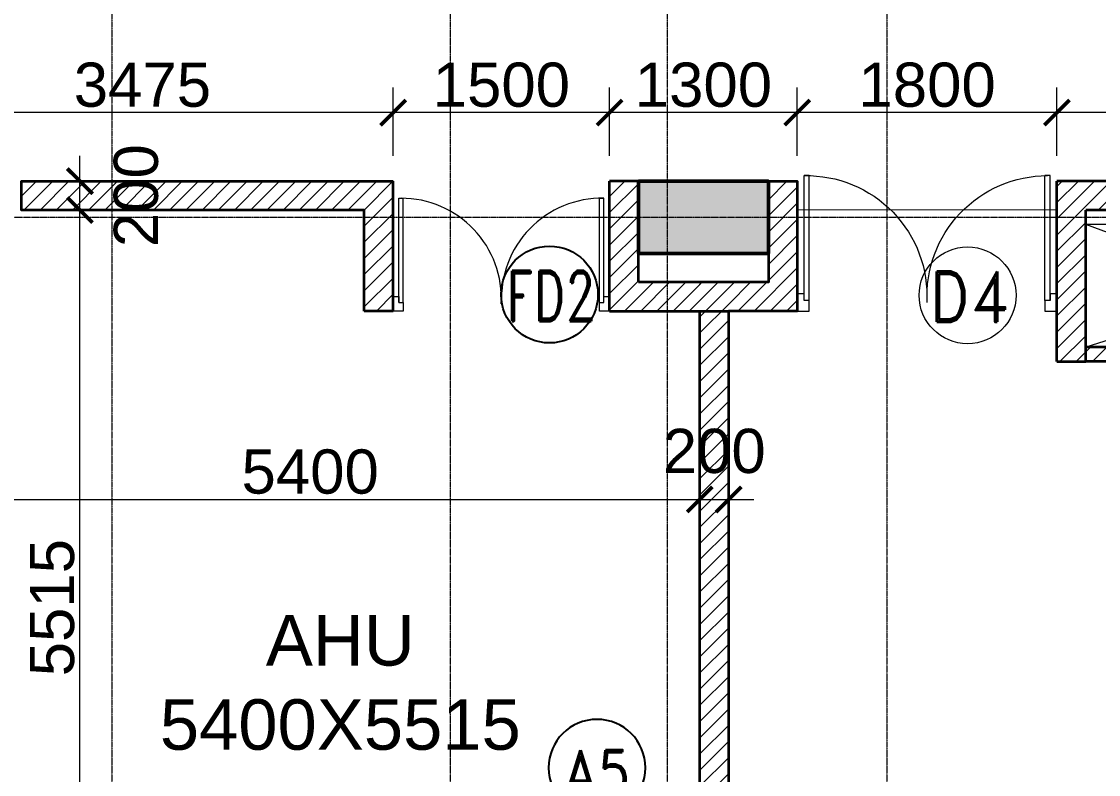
# Model space of a CAD drawing. Header units: millimetres. Extents: x 0 to 147381, y 0 to 170318.
# Drawn here: x 96810 to 104272, y 53175 to 58395 of the extents above; entities that cross this region are included whole.
import ezdxf
from ezdxf.enums import TextEntityAlignment as Align

# ---------------------------------------------------------------- set-up
doc = ezdxf.new("R2010")
doc.units = ezdxf.units.MM
doc.linetypes.add('Center', pattern=[29.999999, 12, -6, 6, -6])
doc.linetypes.add('Grid Line', pattern=[22.225, 12.7, -3.175, 3.175, -3.175])
for name, color, linetype, lineweight in [('A-DOOR', 21, 'Continuous', 9), ('AR_STR', 7, 'Continuous', 15), ('AR_WALL_HATCH', 23, 'Continuous', 5), ('ARCH CUTOUTS', 21, 'Continuous', 13), ('Arch_Cutout_No', 2, 'Continuous', 25), ('Arch_Dim', 7, 'Continuous', 25), ('Arch_DW_No', 5, 'Continuous', 15), ('ARCH_WALL', 1, 'Continuous', 35), ('G-ANNO-TEXT', 231, 'Continuous', 25), ('S-GRID', 8, 'Continuous', 9), ('STR COL.', 1, 'Continuous', 50)]:
    doc.layers.add(name, color=color, linetype=linetype, lineweight=lineweight)
for name, color, linetype, lineweight, true_color in [('ARCH RCC HATCH', 253, 'Center', 9, 0x9c9c9c), ('Arch_FIRE DW_No', 1, 'Continuous', 25, 0xe60000), ('S-COLS_HATCH', 252, 'Continuous', 9, 0x8a8a8a)]:
    doc.layers.add(name, color=color, linetype=linetype, lineweight=lineweight, true_color=true_color)
doc.styles.add('Arial_2', font='arial.ttf', dxfattribs={"height": 472.5})
doc.styles.add('DIM', font='arial.ttf')
doc.styles.add('DIM_100', font='romand.shx', dxfattribs={"width": 0.9})
doc.styles.add('SIZE', font='romans.shx', dxfattribs={"width": 0.75, "height": 200})
doc.dimstyles.new('DIM- 175', dxfattribs={"dimscale": 175, "dimtxt": 1.75, "dimasz": 1, "dimexe": 1, "dimexo": 1, "dimgap": 0.2, "dimtad": 1, "dimdec": 0, "dimrnd": 5, "dimzin": 0, "dimdsep": 46, "dimtxsty": 'DIM', "dimblk": 'ARCHTICK', "dimcen": 0, "dimdle": 1, "dimclrd": 3, "dimclre": 5, "dimclrt": 3, "dimadec": 0, "dimazin": 0, "dimtfac": 1, "dimtdec": 0, "dimtofl": 0, "dimtmove": 2, "dimatfit": 3, "dimfxl": 1, "dimtolj": 1, "dimtzin": 0, "dimlwd": 13, "dimlwe": 15, "dimarcsym": 0})
pattern_1 = [(45, (38875.17, -0.064), (-56.1266, 56.1266), [])]

# ---------------------------------------------------------------- blocks, each defined once
blk = doc.blocks.new('A$C59E872DE')
at = {"layer": 'S-GRID', "linetype": 'Grid Line', "ltscale": 0.5}
for p, q in [((59740, 89720.3), (59740, -4357.6)), ((62085, 89720.3), (62085, -4357.6)), ((63590, 89720.3), (63590, -4357.6)), ((65110, 89720.3), (65110, -4357.6)), ((-6964.1, 12500), (94404.8, 12500))]:
    blk.add_line(p, q, dxfattribs=at)
blk = doc.blocks.new('A_Double -Panel Wooden Door W Ventilator - _D5_1500 X 2700-481861-3 SECOND FLOOR LVL_')
for p, q in [((-750, 50), (-680, 50)), ((-750, -50), (-750, 50)), ((-680, 50), (-680, -10)), ((680, 50), (750, 50)), ((680, -10), (680, 50)), ((750, 50), (750, -50)), ((-710, -50), (-750, -50)), ((-710, -10), (-710, -732.4)), ((-710, -10), (-710, -50)), ((-680, -10), (-710, -10)), ((-680, -10), (-680, -732.2)), ((680, -10), (680, -732.2)), ((710, -10), (680, -10)), ((710, -10), (710, -732.2)), ((710, -50), (710, -10)), ((750, -50), (710, -50)), ((-680, -732.2), (-710, -732.2)), ((710, -732.2), (680, -732.2))]:
    blk.add_line(p, q)
for centre, radius, start, end in [((-696.3, -37), 695.5, 268.8716, 3.05209), ((695, -37.1), 695.2, 176.94349, 270)]:
    blk.add_arc(centre, radius, start, end)
blk = doc.blocks.new('A$C67F13116')
at = {"layer": 'AR_WALL_HATCH', "ltscale": 500}
h = blk.add_hatch(dxfattribs=at)
h.set_pattern_fill('ANSI31', color=256, scale=25)
h.paths.add_polyline_path([(13425, 12800.2), (13425, 12100), (13625, 12100), (13625, 13000.2), (11050, 13000), (11050, 12800)])
h = blk.add_hatch(dxfattribs=at)
h.set_pattern_fill('ANSI31', color=256, scale=25)
h.set_pattern_definition(pattern_1)
h.paths.add_polyline_path([(16425, 13000), (16225, 13000), (16225, 12299.9), (15950.2, 12299.9), (15950.2, 12099.9), (16425, 12099.9)])
h.paths.add_polyline_path([(15750.2, 12299.9), (15325, 12299.9), (15325, 13000), (15125, 13000), (15125, 12099.9), (15750.2, 12099.9)])
h = blk.add_hatch(dxfattribs=at)
h.set_pattern_fill('ANSI31', color=256, scale=25)
h.set_pattern_definition(pattern_1)
h.paths.add_polyline_path([(20500.2, 12999.9), (18225.2, 12999.9), (18225.2, 11749.9), (18425.2, 11749.9), (18425.2, 12799.9), (20500.2, 12799.9)])
h = blk.add_hatch(dxfattribs=at)
h.set_pattern_fill('ANSI31', color=256, scale=25)
h.set_pattern_definition(pattern_1)
h.paths.add_polyline_path([(15950.2, 12300), (15750.2, 12300), (15750.2, 7749.9), (15950.2, 7749.9)])
h = blk.add_hatch(dxfattribs=at)
h.set_pattern_fill('ANSI31', color=256, scale=25)
h.set_pattern_definition(pattern_1)
h.paths.add_polyline_path([(23475.2, 11849.9), (18425.2, 11849.9), (18425.2, 11749.9), (23475.2, 11749.9)])
at = {"layer": 'ARCH CUTOUTS', "linetype": 'Continuous'}
for p, q in [((20725, 11850), (18425, 12700)), ((20500, 12500), (18425, 11850))]:
    blk.add_line(p, q, dxfattribs=at)
blk.add_lwpolyline([(18425, 12700), (18425, 11850), (20725, 11850), (20725, 12500), (20500, 12500), (20500, 12700)], close=True, dxfattribs=at)
at = {"layer": 'ARCH_WALL'}
for p, q in [((13625, 12100), (13625, 13000.2)), ((15125, 12100), (15125, 13000)), ((15325, 13000), (15125, 13000)), ((15325, 12300), (15325, 13000)), ((20500, 13000), (18225, 13000)), ((18225, 11750), (18225, 13000)), ((13425, 12100), (13425, 12800.2)), ((18425, 11750), (18425, 12800)), ((20500, 12800), (18425, 12800)), ((13625, 12100), (13425, 12100)), ((15125, 12100), (15750, 12100)), ((23475, 11850), (18425, 11850)), ((18225, 11750), (18425, 11750)), ((23475, 11750), (18425, 11750))]:
    blk.add_line(p, q, dxfattribs=at)
for points in [[(13425, 12800.2), (11050, 12800), (11050, 13000), (13625, 13000.2)], [(16225, 13000), (16225, 12300), (15325, 12300)], [(16225, 13000), (16425, 13000), (16425, 12100), (15950, 12100)]]:
    blk.add_lwpolyline(points, dxfattribs=at)
blk.add_lwpolyline([(15950, 7762.4), (15750, 7762.4), (15750, 12100), (15950, 12100)], close=True, dxfattribs=at)
at = {"layer": 'A-DOOR', "xscale": -1.199999999999672, "yscale": 1.199999999999672, "zscale": 1.199999999999672, "rotation": 180}
blk.add_blockref('A_Double -Panel Wooden Door W Ventilator - _D5_1500 X 2700-481861-3 SECOND FLOOR LVL_', (17325, 12160), dxfattribs=at)
at = {"layer": 'A-DOOR', "rotation": 180}
blk.add_blockref('A_Double -Panel Wooden Door W Ventilator - _D5_1500 X 2700-481861-3 SECOND FLOOR LVL_', (14375, 12150), dxfattribs=at)
blk = doc.blocks.new('A$C38A24FCE')
at = {"layer": 'S-COLS_HATCH'}
blk.add_hatch(color=256, dxfattribs=at).paths.add_polyline_path([(-23300, 10625), (-23300, 11125), (-22400, 11125), (-22400, 10625)], flags=0)
at = {"layer": 'ARCH_WALL'}
blk.add_line((-23165, 11125), (-22585, 11125), dxfattribs=at)
at = {"layer": 'STR COL.'}
blk.add_lwpolyline([(-23300, 10625), (-23300, 11125), (-22400, 11125), (-22400, 10625)], close=True, dxfattribs=at)
blk = doc.blocks.new('_ArchTick')
at = {"color": 0, "linetype": 'ByBlock', "const_width": 0.15}
blk.add_lwpolyline([(-0.5, -0.5), (0.5, 0.5)], dxfattribs=at)
blk = doc.blocks.new('*D565')
at = {"layer": 'Arch_Dim', "color": 3, "lineweight": 13, "transparency": 16777216}
blk.add_line((95934.9, 55081.7), (101684.7, 55081.7), dxfattribs=at)
at = {"layer": 'Arch_Dim', "color": 5, "lineweight": 15, "transparency": 16777216}
blk.add_line((96109.9, 54913.2), (96109.9, 54906.7), dxfattribs=at)
at = {"layer": 'Defpoints', "color": 0, "linetype": 'Continuous', "transparency": 16777216}
for p in [(96109.9, 55088.2), (101509.7, 55081.7), (101509.7, 55081.7)]:
    blk.add_point(p, dxfattribs=at)
at = {"layer": 'Arch_Dim', "color": 3, "linetype": 'Continuous', "lineweight": 13, "transparency": 16777216, "xscale": 175, "yscale": 175, "zscale": 175, "rotation": 180}
blk.add_blockref('_ArchTick', (96109.9, 55081.7), dxfattribs=at)
at = {"layer": 'Arch_Dim', "color": 3, "linetype": 'Continuous', "lineweight": 13, "transparency": 16777216, "xscale": 175, "yscale": 175, "zscale": 175}
blk.add_blockref('_ArchTick', (101509.7, 55081.7), dxfattribs=at)
at = {"layer": 'Arch_Dim', "color": 3, "linetype": 'Continuous', "transparency": 16777216, "insert": (98809.8, 55273.1), "char_height": 306.25, "attachment_point": 5, "style": 'DIM'}
blk.add_mtext('\\A1;5400', dxfattribs=at)
blk = doc.blocks.new('*D566')
at = {"layer": 'Arch_Dim', "color": 3, "lineweight": 13, "transparency": 16777216}
blk.add_line((101334.7, 55081.7), (101884.7, 55081.7), dxfattribs=at)
at = {"layer": 'Defpoints', "color": 0, "linetype": 'Continuous', "transparency": 16777216}
for p in [(101509.7, 55081.7), (101709.7, 55081.7), (101709.7, 55081.7)]:
    blk.add_point(p, dxfattribs=at)
at = {"layer": 'Arch_Dim', "color": 3, "linetype": 'Continuous', "lineweight": 13, "transparency": 16777216, "xscale": 175, "yscale": 175, "zscale": 175, "rotation": 180}
blk.add_blockref('_ArchTick', (101509.7, 55081.7), dxfattribs=at)
at = {"layer": 'Arch_Dim', "color": 3, "linetype": 'Continuous', "lineweight": 13, "transparency": 16777216, "xscale": 175, "yscale": 175, "zscale": 175}
blk.add_blockref('_ArchTick', (101709.7, 55081.7), dxfattribs=at)
at = {"layer": 'Arch_Dim', "color": 3, "linetype": 'Continuous', "transparency": 16777216, "insert": (101609.7, 55416.2), "char_height": 306.25, "attachment_point": 5, "style": 'DIM'}
blk.add_mtext('\\A1;200', dxfattribs=at)
blk = doc.blocks.new('*D617')
at = {"layer": 'Arch_Dim', "color": 3, "lineweight": 13, "transparency": 16777216}
blk.add_line((97214.2, 51400.4), (97214.2, 57263), dxfattribs=at)
at = {"layer": 'Arch_Dim', "color": 5, "lineweight": 15, "transparency": 16777216}
for p, q in [((97134.3, 57088), (97039.2, 57088)), ((97134.7, 51575.4), (97039.2, 51575.4))]:
    blk.add_line(p, q, dxfattribs=at)
at = {"layer": 'Defpoints', "color": 0, "linetype": 'Continuous', "transparency": 16777216}
for p in [(97214.2, 57088), (97309.3, 57088), (97309.7, 51575.4)]:
    blk.add_point(p, dxfattribs=at)
at = {"layer": 'Arch_Dim', "color": 3, "linetype": 'Continuous', "lineweight": 13, "transparency": 16777216, "xscale": 175, "yscale": 175, "zscale": 175}
for p, rotation in [((97214.2, 57088), 90), ((97214.2, 51575.4), 270)]:
    blk.add_blockref('_ArchTick', p, dxfattribs=dict(at, rotation=rotation))
at = {"layer": 'Arch_Dim', "color": 3, "linetype": 'Continuous', "transparency": 16777216, "insert": (97022.8, 54331.7), "char_height": 306.25, "attachment_point": 5, "rotation": 90, "style": 'DIM'}
blk.add_mtext('\\A1;5515', dxfattribs=at)
blk = doc.blocks.new('*D618')
at = {"layer": 'Arch_Dim', "color": 3, "lineweight": 13, "transparency": 16777216}
blk.add_line((97214.2, 56913), (97214.2, 57463), dxfattribs=at)
at = {"layer": 'Arch_Dim', "color": 5, "lineweight": 15, "transparency": 16777216}
for p, q in [((97258.3, 57288), (97039.2, 57288)), ((97134.3, 57088), (97039.2, 57088))]:
    blk.add_line(p, q, dxfattribs=at)
at = {"layer": 'Defpoints', "color": 0, "linetype": 'Continuous', "transparency": 16777216}
for p in [(97214.2, 57288), (97433.3, 57288), (97309.3, 57088)]:
    blk.add_point(p, dxfattribs=at)
at = {"layer": 'Arch_Dim', "color": 3, "linetype": 'Continuous', "lineweight": 13, "transparency": 16777216, "xscale": 175, "yscale": 175, "zscale": 175}
for p, rotation in [((97214.2, 57288), 90), ((97214.2, 57088), 270)]:
    blk.add_blockref('_ArchTick', p, dxfattribs=dict(at, rotation=rotation))
at = {"layer": 'Arch_Dim', "color": 3, "linetype": 'Continuous', "transparency": 16777216, "insert": (97603.8, 57188), "char_height": 306.25, "attachment_point": 5, "rotation": 90, "style": 'DIM'}
blk.add_mtext('\\A1;200', dxfattribs=at)
blk = doc.blocks.new('*D630')
at = {"layer": 'Arch_Dim', "color": 5, "lineweight": 15, "transparency": 16777216}
for p, q in [((103984.7, 57463), (103984.7, 57938.8)), ((109434.7, 57463), (109434.7, 57938.8))]:
    blk.add_line(p, q, dxfattribs=at)
at = {"layer": 'Arch_Dim', "color": 3, "lineweight": 13, "transparency": 16777216}
blk.add_line((109609.7, 57763.8), (103809.7, 57763.8), dxfattribs=at)
at = {"layer": 'Defpoints', "color": 0, "linetype": 'Continuous', "transparency": 16777216}
for p in [(103984.7, 57763.8), (103984.7, 57288), (109434.7, 57288)]:
    blk.add_point(p, dxfattribs=at)
at = {"layer": 'Arch_Dim', "color": 3, "linetype": 'Continuous', "lineweight": 13, "transparency": 16777216, "xscale": 175, "yscale": 175, "zscale": 175, "rotation": 180}
blk.add_blockref('_ArchTick', (103984.7, 57763.8), dxfattribs=at)
at = {"layer": 'Arch_Dim', "color": 3, "linetype": 'Continuous', "lineweight": 13, "transparency": 16777216, "xscale": 175, "yscale": 175, "zscale": 175}
blk.add_blockref('_ArchTick', (109434.7, 57763.8), dxfattribs=at)
at = {"layer": 'Arch_Dim', "color": 3, "linetype": 'Continuous', "transparency": 16777216, "insert": (106709.7, 57955.2), "char_height": 306.25, "attachment_point": 5, "style": 'DIM'}
blk.add_mtext('\\A1;5450', dxfattribs=at)
blk = doc.blocks.new('*D631')
at = {"layer": 'Arch_Dim', "color": 5, "lineweight": 15, "transparency": 16777216}
for p, q in [((102184.7, 57463), (102184.7, 57938.8)), ((103984.7, 57463), (103984.7, 57938.8))]:
    blk.add_line(p, q, dxfattribs=at)
at = {"layer": 'Arch_Dim', "color": 3, "lineweight": 13, "transparency": 16777216}
blk.add_line((104159.7, 57763.8), (102009.7, 57763.8), dxfattribs=at)
at = {"layer": 'Defpoints', "color": 0, "linetype": 'Continuous', "transparency": 16777216}
for p in [(102184.7, 57763.8), (102184.7, 57288), (103984.7, 57288)]:
    blk.add_point(p, dxfattribs=at)
at = {"layer": 'Arch_Dim', "color": 3, "linetype": 'Continuous', "lineweight": 13, "transparency": 16777216, "xscale": 175, "yscale": 175, "zscale": 175, "rotation": 180}
blk.add_blockref('_ArchTick', (102184.7, 57763.8), dxfattribs=at)
at = {"layer": 'Arch_Dim', "color": 3, "linetype": 'Continuous', "lineweight": 13, "transparency": 16777216, "xscale": 175, "yscale": 175, "zscale": 175}
blk.add_blockref('_ArchTick', (103984.7, 57763.8), dxfattribs=at)
at = {"layer": 'Arch_Dim', "color": 3, "linetype": 'Continuous', "transparency": 16777216, "insert": (103084.7, 57955.2), "char_height": 306.25, "attachment_point": 5, "style": 'DIM'}
blk.add_mtext('\\A1;1800', dxfattribs=at)
blk = doc.blocks.new('*D632')
at = {"layer": 'Arch_Dim', "color": 5, "lineweight": 15, "transparency": 16777216}
for p, q in [((100884.8, 57463), (100884.8, 57938.8)), ((102184.7, 57463), (102184.7, 57938.8))]:
    blk.add_line(p, q, dxfattribs=at)
at = {"layer": 'Arch_Dim', "color": 3, "lineweight": 13, "transparency": 16777216}
blk.add_line((102359.7, 57763.8), (100709.8, 57763.8), dxfattribs=at)
at = {"layer": 'Defpoints', "color": 0, "linetype": 'Continuous', "transparency": 16777216}
for p in [(100884.8, 57763.8), (100884.8, 57288), (102184.7, 57288)]:
    blk.add_point(p, dxfattribs=at)
at = {"layer": 'Arch_Dim', "color": 3, "linetype": 'Continuous', "lineweight": 13, "transparency": 16777216, "xscale": 175, "yscale": 175, "zscale": 175, "rotation": 180}
blk.add_blockref('_ArchTick', (100884.8, 57763.8), dxfattribs=at)
at = {"layer": 'Arch_Dim', "color": 3, "linetype": 'Continuous', "lineweight": 13, "transparency": 16777216, "xscale": 175, "yscale": 175, "zscale": 175}
blk.add_blockref('_ArchTick', (102184.7, 57763.8), dxfattribs=at)
at = {"layer": 'Arch_Dim', "color": 3, "linetype": 'Continuous', "transparency": 16777216, "insert": (101534.7, 57955.3), "char_height": 306.25, "attachment_point": 5, "style": 'DIM'}
blk.add_mtext('\\A1;1300', dxfattribs=at)
blk = doc.blocks.new('*D633')
at = {"layer": 'Arch_Dim', "color": 5, "lineweight": 15, "transparency": 16777216}
for p, q in [((99384.7, 57463.2), (99384.7, 57938.8)), ((100884.8, 57463), (100884.8, 57938.8))]:
    blk.add_line(p, q, dxfattribs=at)
at = {"layer": 'Arch_Dim', "color": 3, "lineweight": 13, "transparency": 16777216}
blk.add_line((101059.8, 57763.8), (99209.7, 57763.8), dxfattribs=at)
at = {"layer": 'Defpoints', "color": 0, "linetype": 'Continuous', "transparency": 16777216}
for p in [(99384.7, 57763.8), (99384.7, 57288.2), (100884.8, 57288)]:
    blk.add_point(p, dxfattribs=at)
at = {"layer": 'Arch_Dim', "color": 3, "linetype": 'Continuous', "lineweight": 13, "transparency": 16777216, "xscale": 175, "yscale": 175, "zscale": 175, "rotation": 180}
blk.add_blockref('_ArchTick', (99384.7, 57763.8), dxfattribs=at)
at = {"layer": 'Arch_Dim', "color": 3, "linetype": 'Continuous', "lineweight": 13, "transparency": 16777216, "xscale": 175, "yscale": 175, "zscale": 175}
blk.add_blockref('_ArchTick', (100884.8, 57763.8), dxfattribs=at)
at = {"layer": 'Arch_Dim', "color": 3, "linetype": 'Continuous', "transparency": 16777216, "insert": (100134.7, 57955.2), "char_height": 306.25, "attachment_point": 5, "style": 'DIM'}
blk.add_mtext('\\A1;1500', dxfattribs=at)
blk = doc.blocks.new('*D634')
at = {"layer": 'Arch_Dim', "color": 5, "lineweight": 15, "transparency": 16777216}
for p, q in [((95910, 57463), (95910, 57938.8)), ((99384.7, 57463.2), (99384.7, 57938.8))]:
    blk.add_line(p, q, dxfattribs=at)
at = {"layer": 'Arch_Dim', "color": 3, "lineweight": 13, "transparency": 16777216}
blk.add_line((99559.7, 57763.8), (95735, 57763.8), dxfattribs=at)
at = {"layer": 'Defpoints', "color": 0, "linetype": 'Continuous', "transparency": 16777216}
for p in [(95910, 57763.8), (95910, 57288), (99384.7, 57288.2)]:
    blk.add_point(p, dxfattribs=at)
at = {"layer": 'Arch_Dim', "color": 3, "linetype": 'Continuous', "lineweight": 13, "transparency": 16777216, "xscale": 175, "yscale": 175, "zscale": 175, "rotation": 180}
blk.add_blockref('_ArchTick', (95910, 57763.8), dxfattribs=at)
at = {"layer": 'Arch_Dim', "color": 3, "linetype": 'Continuous', "lineweight": 13, "transparency": 16777216, "xscale": 175, "yscale": 175, "zscale": 175}
blk.add_blockref('_ArchTick', (99384.7, 57763.8), dxfattribs=at)
at = {"layer": 'Arch_Dim', "color": 3, "linetype": 'Continuous', "transparency": 16777216, "insert": (97647.3, 57955.3), "char_height": 306.25, "attachment_point": 5, "style": 'DIM'}
blk.add_mtext('\\A1;3475', dxfattribs=at)
blk = doc.blocks.new('DW')
at = {"color": 9}
blk.add_circle((0, 0), 671, dxfattribs=at)
at = {"style": 'SIZE', "width": 0.8}
blk.add_attdef('W7', text='', height=500, dxfattribs=at).set_placement((5, -289), align=Align.CENTER)

msp = doc.modelspace()

# ---------------------------------------------------------------- texts
at = {"layer": 'G-ANNO-TEXT', "color": 7, "insert": (100256, 54279.8), "char_height": 350, "width": 2474.809, "attachment_point": 3, "style": 'Arial_2'}
msp.add_mtext('\\pxqc;AHU\\P5400X5515', dxfattribs=at)

# ---------------------------------------------------------------- next in the draw order: block references
at = {"layer": 'ARCH RCC HATCH', "linetype": 'Continuous'}
msp.add_blockref('A$C59E872DE', (37694.7, 44538), dxfattribs=at)

# ---------------------------------------------------------------- next in the draw order: linework, layer by layer
at = {"layer": 'AR_WALL_HATCH', "color": 1, "linetype": 'Continuous'}
msp.add_lwpolyline([(112064.7, 46412.7), (101709.7, 46412.7), (101709.7, 56388), (102184.7, 56388), (102184.7, 57092.1), (103984.7, 57090), (103984.7, 56038), (109434.7, 56038)], dxfattribs=at)

# ---------------------------------------------------------------- next in the draw order: block references
at = {"linetype": 'Continuous'}
msp.add_blockref('A$C67F13116', (85759.7, 44288), dxfattribs=at)
at = {"layer": 'AR_STR', "linetype": 'Continuous'}
msp.add_blockref('A$C38A24FCE', (124384.7, 46163), dxfattribs=at)
at = {"layer": 'Arch_Cutout_No'}
ref = msp.add_blockref('DW', (100797.6, 53221.3), dxfattribs=dict(at, xscale=-0.500148192420602, yscale=0.500148192420602, zscale=0.500148192420602, rotation=180))
ref.add_attrib('W71', 'A5', dxfattribs={"layer": '0', "height": 300, "style": 'DIM_100', "width": 0.9}).set_placement((100798.3, 53044.6), align=Align.CENTER)
at = {"layer": 'Arch_DW_No'}
ref = msp.add_blockref('DW', (103365.3, 56497.2, -0.1), dxfattribs=dict(at, xscale=0.5001481924206014, yscale=0.5001481924206014, zscale=0.5001481924206014, rotation=291.467010438918))
ref.add_attrib('W71', 'D4', dxfattribs={"layer": '0', "height": 350, "style": 'DIM_100', "width": 0.9}).set_placement((103374.4, 56312.6, -0.1), align=Align.CENTER)
at = {"layer": 'Arch_FIRE DW_No', "linetype": 'Continuous'}
ref = msp.add_blockref('DW', (100468.5, 56502.4), dxfattribs=dict(at, xscale=0.5001481924206014, yscale=0.5001481924206014, zscale=0.5001481924206014, rotation=291.467010438918))
ref.add_attrib('W71', 'FD2', dxfattribs={"layer": '0', "height": 350, "style": 'DIM_100', "width": 0.7}).set_placement((100477.6, 56317.8), align=Align.CENTER)

# ---------------------------------------------------------------- next in the draw order: dimensions: what is measured, and where the dimension line sits
at = {"layer": 'Arch_Dim', "linetype": 'Continuous'}
for base, p1, p2, angle, picture, middle in [((95910, 57763.8), (99384.7, 57288.2), (95910, 57288), 180, '*D634', (97647.3, 57955.3)), ((99384.7, 57763.8), (100884.8, 57288), (99384.7, 57288.2), 180, '*D633', (100134.7, 57955.2)), ((100884.8, 57763.8), (102184.7, 57288), (100884.8, 57288), 180, '*D632', (101534.7, 57955.3)), ((102184.7, 57763.8), (103984.7, 57288), (102184.7, 57288), 180, '*D631', (103084.7, 57955.2)), ((103984.7, 57763.8), (109434.7, 57288), (103984.7, 57288), 180, '*D630', (106709.7, 57955.2)), ((97214.2, 57088), (97309.7, 51575.4), (97309.3, 57088), 90, '*D617', (97022.8, 54331.7))]:
    dim = msp.add_linear_dim(base=base, p1=p1, p2=p2, angle=angle, dimstyle='DIM- 175', dxfattribs=at)
    dim.commit()
    dim.dimension.update_dxf_attribs({"geometry": picture, "text_midpoint": middle})
dim = msp.add_linear_dim(base=(97214.2, 57288), p1=(97309.3, 57088), p2=(97433.3, 57288), angle=90, dimstyle='DIM- 175', dxfattribs=at)
dim.commit()
dim.dimension.update_dxf_attribs({"geometry": '*D618', "text_midpoint": (97603.8, 57188), "dimtype": 160})
dim = msp.add_linear_dim(base=(101709.7, 55081.7), p1=(101509.7, 55081.7), p2=(101709.7, 55081.7), dimstyle='DIM- 175', dxfattribs=at)
dim.commit()
dim.dimension.update_dxf_attribs({"geometry": '*D566', "text_midpoint": (101609.7, 55416.2), "dimtype": 160})
dim = msp.add_linear_dim(base=(101509.7, 55081.7), p1=(96109.9, 55088.2), p2=(101509.7, 55081.7), dimstyle='DIM- 175', dxfattribs=at)
dim.commit()
dim.dimension.update_dxf_attribs({"geometry": '*D565', "text_midpoint": (98809.8, 55273.1)})

doc.saveas('drawing.dxf')
